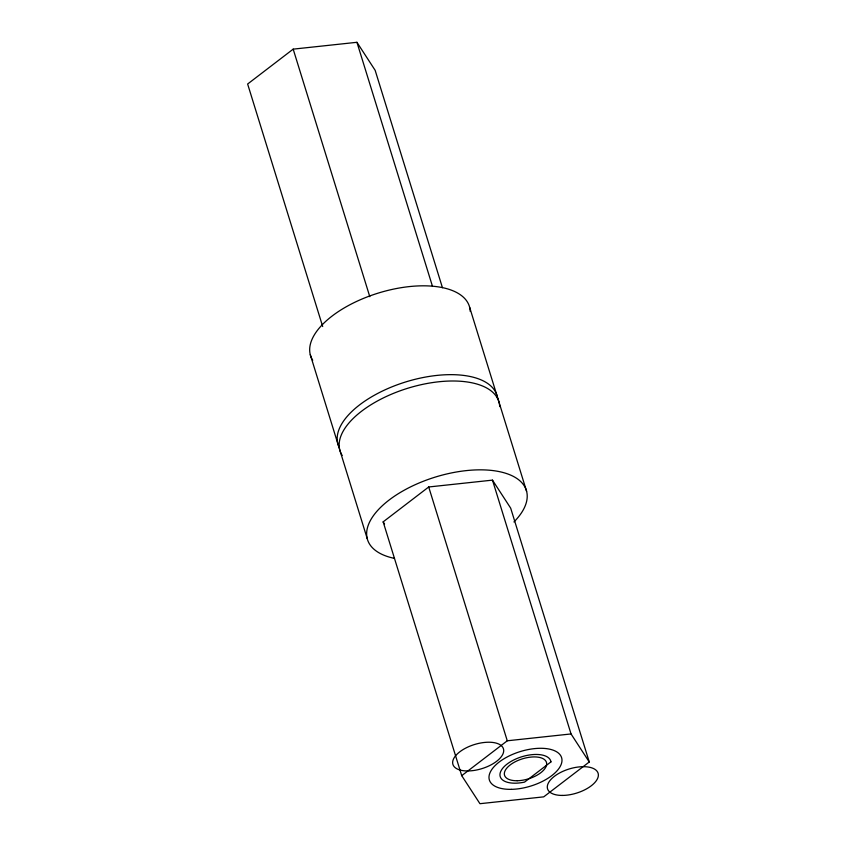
<?xml version="1.0" encoding="UTF-8"?>
<svg xmlns="http://www.w3.org/2000/svg" width="846" height="846" viewBox="0 0 846 846"><rect width="100%" height="100%" fill="white"/><g stroke="black" fill="none" stroke-linecap="round" stroke-linejoin="round"><path stroke-width="1.27" d="M442.447 287.703L375.159 70.334L356.938 42.3L293.181 49.142L247.635 84.018L322.696 326.524M383.164 521.855L428.711 486.979L492.478 480.126L510.688 508.16L589.26 761.982L543.714 796.858L479.946 803.7L461.726 775.666L383.164 521.855L384.56 524.012M461.726 775.666L507.272 740.789L571.039 733.947L589.26 761.982M469.646 307.32L526.614 491.336M356.938 42.3L432.401 286.064M492.478 480.126L571.039 733.947M293.181 49.142L369.797 296.682M428.711 486.979L507.272 740.789M310.281 354.664L367.249 538.68M312.724 360.28A83.141 39.667 -17.2 0 1 378.13 293.128A83.141 39.667 -17.2 0 1 470.239 311.423M342.196 455.455A83.141 39.667 -17.2 0 1 407.603 388.303A83.141 39.667 -17.2 0 1 499.7 406.598M394.458 558.381A83.141 39.667 -17.2 0 1 383.957 504.258A83.141 39.667 -17.2 0 1 493.979 470.714A83.141 39.667 -17.2 0 1 513.945 521.95M339.214 447.323A83.141 39.667 -17.2 0 1 406.63 381.652A83.141 39.667 -17.2 0 1 497.67 399.206M550.968 761.886L524.562 782.106A26.459 12.627 -17.2 0 1 499.954 774.809A26.459 12.627 -17.2 0 1 524.531 755.986A26.459 12.627 -17.2 0 1 550.968 761.886M562.114 795.43A26.459 12.627 -17.2 0 0 598.27 773.921A26.459 12.627 -17.2 0 0 558.106 773.815A26.459 12.627 -17.2 0 0 562.114 795.43M467.447 770.96A26.459 12.627 -17.2 0 0 503.603 749.45A26.459 12.627 -17.2 0 0 463.439 749.355A26.459 12.627 -17.2 0 0 467.447 770.96M511.259 789.35A37.795 18.03 -17.2 0 0 561.712 758.058A37.795 18.03 -17.2 0 0 503.518 759.052A37.795 18.03 -17.2 0 0 511.259 789.35M517.149 780.731A21.922 10.459 -17.2 0 0 546.516 762.627A21.922 10.459 -17.2 0 0 512.824 763.113A21.922 10.459 -17.2 0 0 517.149 780.731"/></g></svg>
